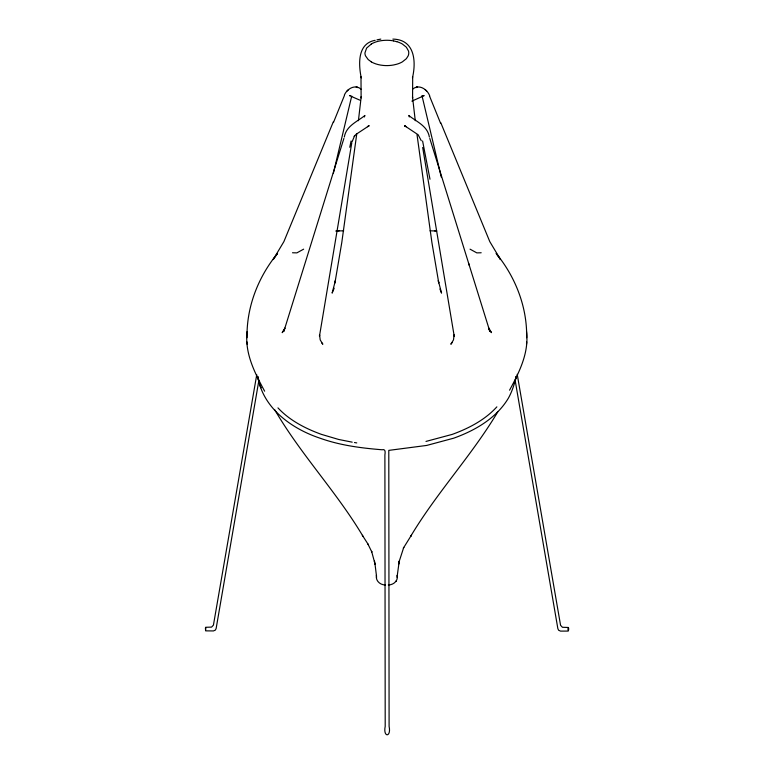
<?xml version="1.0" encoding="UTF-8"?>
<svg xmlns="http://www.w3.org/2000/svg" width="774" height="774" viewBox="0 0 774 774"><rect width="100%" height="100%" fill="white"/><g stroke="black" fill="none" stroke-linecap="round" stroke-linejoin="round"><path stroke-width="1.16" d="M256.745 374.713L213.43 625.121L211.583 627.104L205.613 627.288L205.652 630.858L213.46 630.936L215.375 630.075L216.139 628.478L258.748 381.176M517.206 374.287L560.569 625.286L562.417 627.279L568.397 627.482L568.222 631.081L560.54 631.11L558.625 630.249L557.861 628.643L515.252 380.972M568.493 628.904L568.474 627.82L568.493 629.262M568.484 627.859L568.493 629.813M205.507 629.059L205.516 627.83M264.64 391.199C254.762 372.884 244.468 353.06 247.177 331.504M205.526 627.646L205.507 628.875M247.012 337.725C246.48 307.026 258.148 277.034 277.537 253.446L273.183 259.561L283.884 241.633L333.294 121.876M397.101 577.51L397.246 575.43C398.32 580.897 393.424 584.951 388.345 584.98M526.514 331.504C529.155 352.654 519.315 372.197 509.563 390.183M397.217 575.904L399.258 561.044L398.61 564.217L398.726 563.685M526.514 344.266L526.697 341.924M364.37 116.971L364.931 115.471C357.259 121.682 346.133 125.881 344.324 137.066M358.41 120.715L361.197 96.76L361.119 97.94L360.994 76.723M356.785 133.689L341.789 242.485L334.919 282.984L335.394 280.643L332.133 293.104L334.165 288.228M351.793 142.813L319.469 336.177L319.575 334.861L320.194 339.873L322.835 344.246L321.549 342.572M349.771 147.273L351.086 140.984M412.687 76.723L412.571 97.94L412.494 96.76L415.28 120.715M399.142 561.595L403.747 547.382L403.37 548.137L411.352 535.279L410.655 536.372C436.633 492.757 471.84 455.402 497.75 411.894M333.342 173.366L351.725 96.063M258.584 379.957L257.926 377.509C263.479 408.508 291.808 428.806 319.972 438.171C339.873 445.311 360.955 448.069 381.93 449.752C385.781 448.707 385.259 452.306 384.891 454.938L385.2 726.312C382.907 737.719 391.47 737.477 389.099 726.312L388.79 450.381L426.726 445.427L453.709 438.181C475.168 430.489 496.54 418.144 508.479 398.02C511.991 391.644 514.226 384.688 515.977 377.654C516.19 376.445 516.761 375.951 515.736 376.88M515.977 377.654L514.594 382.83M412.455 77.893C416.315 61.514 414.854 39.445 392.853 39.106M352.073 141.768L354.637 135.711L354.231 136.379M343.888 138.469L283.884 331.262L284.909 328.041L282.191 332.665L284.435 329.705M333.459 122.486L344.324 95.753M344.353 95.086C346.955 88.836 355.082 83.931 361.042 89.155M395.998 581.4L396.394 580.79M354.366 136.156L356.098 134.318L369.005 125.794L368.337 125.988M452.142 342.572L450.855 344.246L453.496 339.873L454.106 334.861L454.222 336.177L422.681 147.495M496.86 406.863C485.095 419.818 469.034 428.283 452.2 434.398L425.99 441.422M348.6 89.571L346.975 91.071M371.356 43.992L366.605 48.094L364.941 52.942A22.001 12.703 0 0 0 365.551 55.902L368.172 59.55L371.356 61.881M367.437 126.694L369.005 125.794M303.65 249.16L296.877 252.875L292.495 252.769M411.874 101.133L424.2 95.618L423.542 95.512M412.639 89.155C418.995 83.679 427.451 89.368 429.793 96.073M405.353 125.988L404.705 125.968L406.244 126.694L404.686 125.794L418.144 134.763L421.298 140.733M350.148 95.512L349.49 95.618L359.823 100.136M375.148 40.316C357.24 43.518 358.526 64.29 361.235 77.893M376.986 39.832L380.827 39.106M338.006 230.894L343.656 230.836M335.752 231.039L339.206 230.816M481.186 252.769L476.813 252.875L470.041 249.16M430.034 230.836L436.778 230.962M434.475 230.816L435.675 230.894M385.336 584.98C380.247 584.96 375.4 580.877 376.435 575.43L376.59 577.51M352.199 442.157L338.644 439.458L321.481 434.388C305.159 428.467 289.457 420.292 277.963 407.879M354.473 442.534L356.746 442.912M393.608 40.916L396.781 41.67M258.264 377.093L257.771 376.715M404.686 125.794L405.315 126.152M426.716 91.071L425.081 89.571M489.255 329.705L491.5 332.656L488.781 328.041L489.797 331.262L429.793 138.469M363.035 536.372C336.738 492.012 300.602 454.319 274.77 409.804M362.338 535.279L368.356 544.673M367.814 543.822L371.849 552.046L371.617 551.359L375.08 564.217L374.432 561.044L374.548 561.605M439.922 289.031L441.557 293.104L438.287 280.643L438.771 282.984L431.902 242.485L417.041 134.831M440.764 122.679L489.797 241.633L500.507 259.561L496.144 253.446C515.542 277.034 527.21 307.026 526.668 337.725M429.793 96.692L440.58 123.25M429.367 137.066C427.558 125.881 416.431 121.682 408.759 115.471L409.32 116.971M468.638 263.315L469.315 265.463M260.915 387.793L259.416 383.043L260.809 387.474M257.607 376.387L259.522 383.382M422.594 140.984L429.986 179.229M421.965 95.618L441.257 177.043M374.964 563.685L376.474 575.904M246.993 341.924L247.177 344.266M205.516 630.162L205.507 629.407M568.493 629.136L568.484 630.462L568.493 628.701M371.307 61.901A21.943 12.665 0 0 0 383.401 65.451A21.943 12.665 0 0 0 393.608 64.968L396.781 64.213A21.943 12.665 0 0 0 402.316 61.901L406.36 58.689L408.14 55.902A21.943 12.665 0 0 0 408.749 52.942A21.788 12.578 0 0 0 408.478 50.958L406.36 47.195L402.325 43.992A21.943 12.665 0 0 0 396.752 41.651M371.307 43.973A21.943 12.665 0 0 1 393.579 40.887M423.097 95.599L422.536 95.831L423.078 95.628M416.973 87.191L415.977 87.578L417.554 86.969L416.973 87.191M357.153 87.356L356.137 86.969L357.714 87.578L357.153 87.356"/></g></svg>
